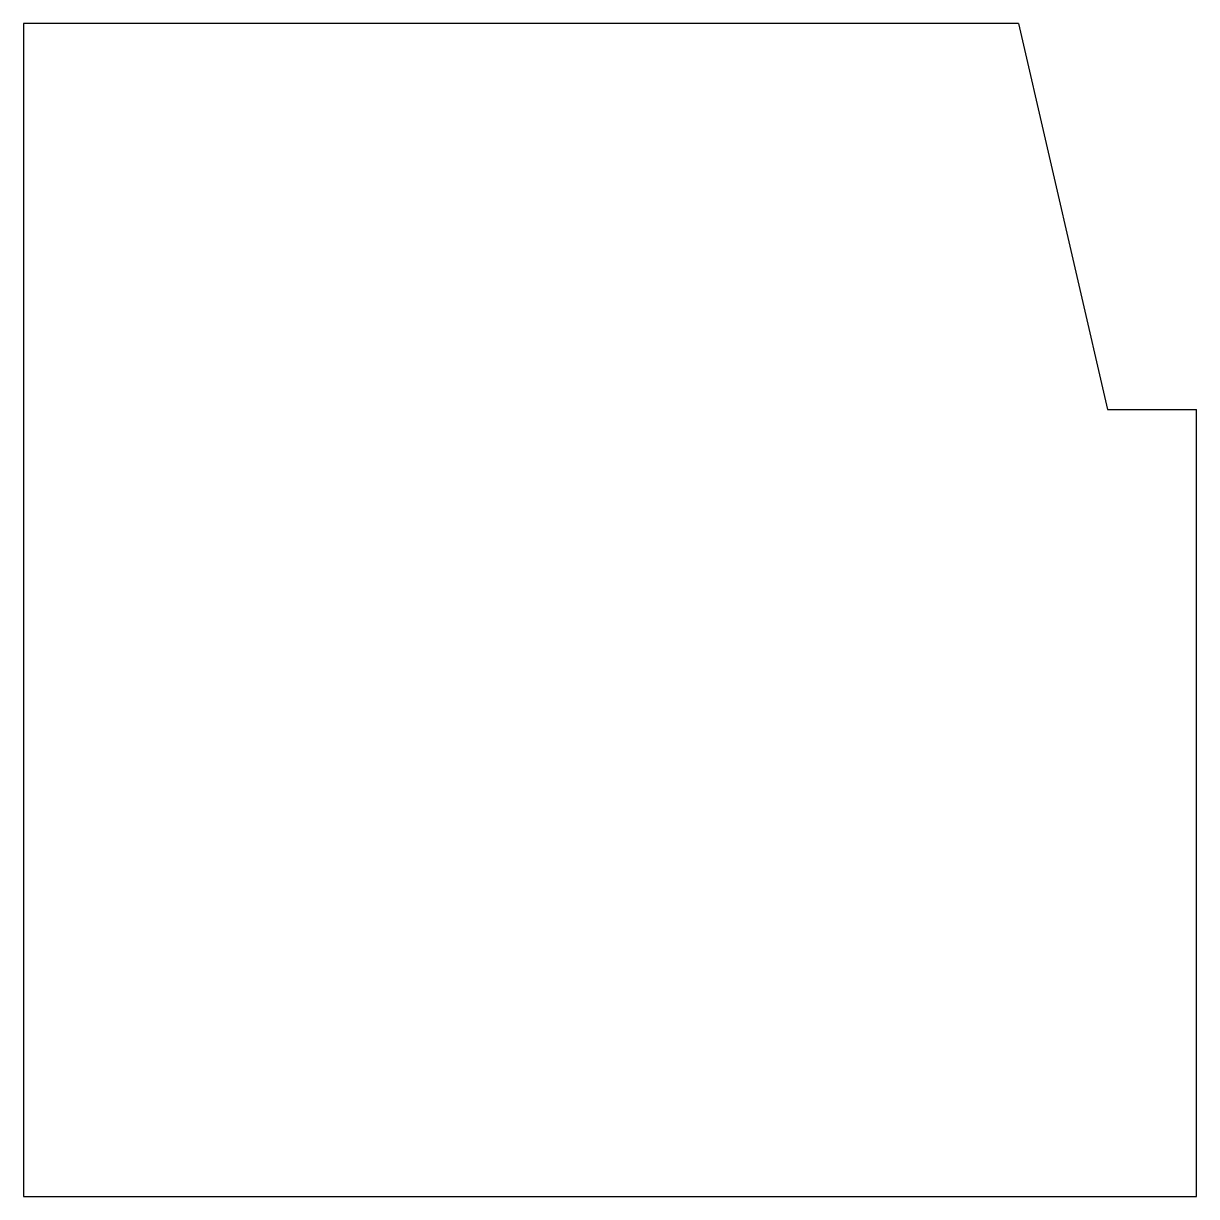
# Model space of a CAD drawing. Extents: x -3551 to -2447, y -1533 to -428.
import ezdxf

# ---------------------------------------------------------------- set-up
doc = ezdxf.new("R2010")
doc.units = 0
doc.layers.get('0').update_dxf_attribs({"linetype": 'CONTINUOUS'})

msp = doc.modelspace()

# ---------------------------------------------------------------- linework, layer by layer
for p, q in [((-2614.8, -428.4), (-3551.3, -428.4)), ((-3551.3, -428.4), (-3551.3, -1532.6)), ((-2614.8, -428.4), (-2531, -791.8)), ((-2531, -791.8), (-2447.1, -791.8)), ((-2447.1, -1532.6), (-2447.1, -791.8)), ((-3551.3, -1532.6), (-2447.1, -1532.6))]:
    msp.add_line(p, q)

doc.saveas('drawing.dxf')
